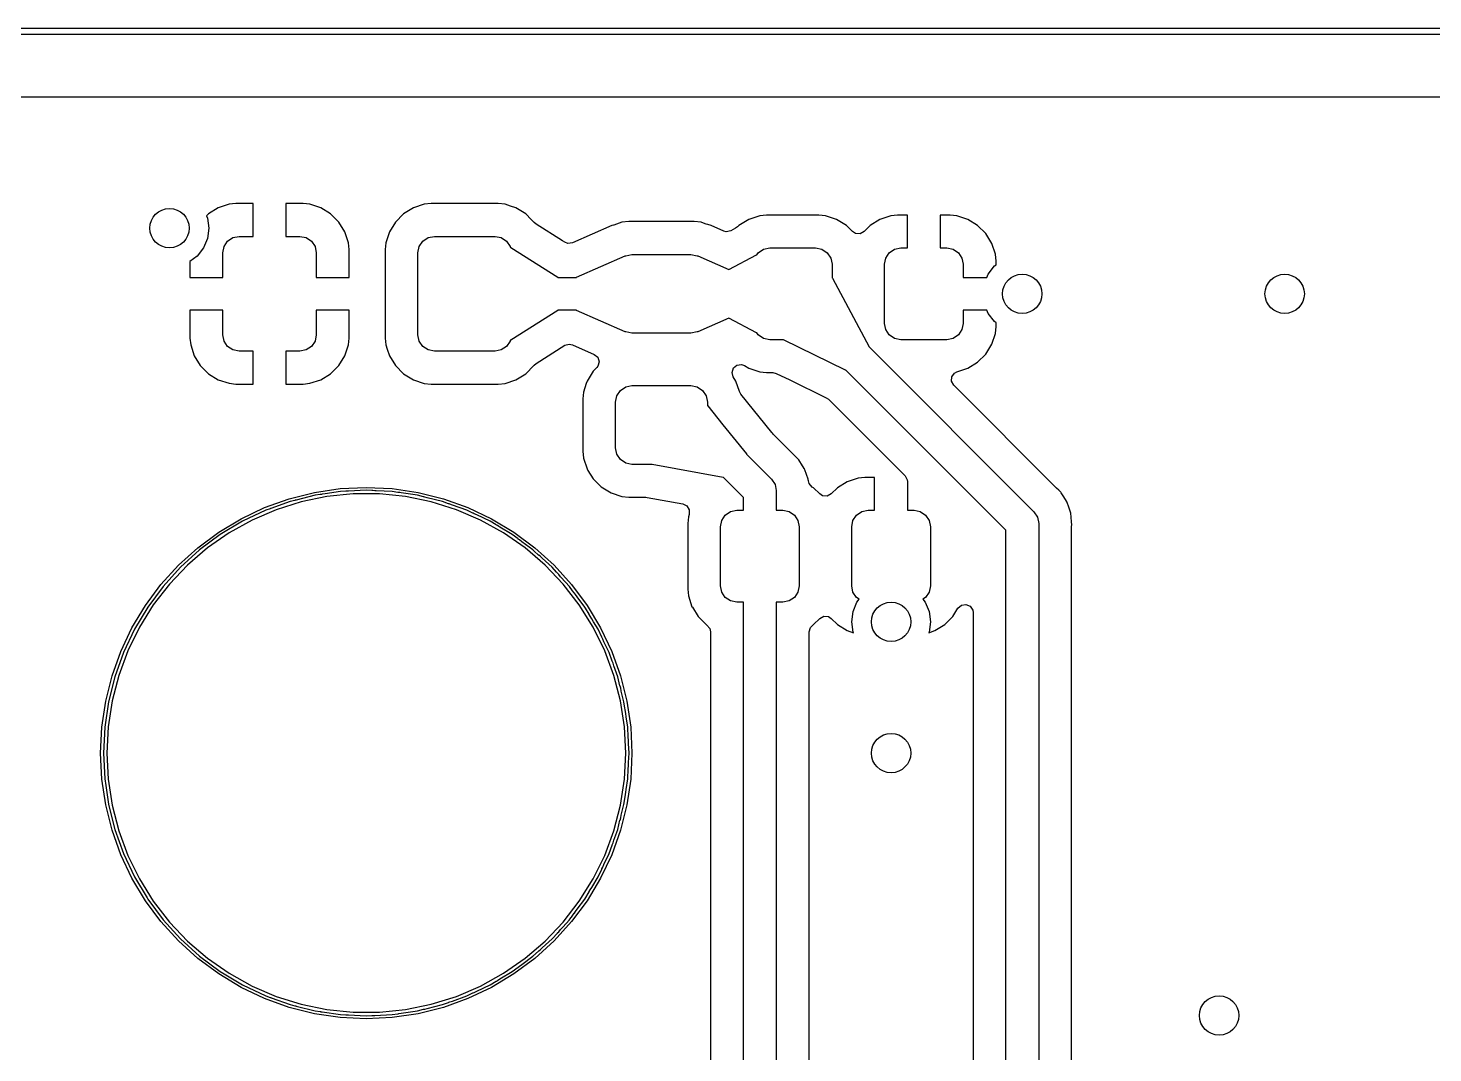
# Model space of a CAD drawing. Extents: x 1.18 to 9.06, y -3.74 to -1.97.
# Drawn here: x 3.143 to 3.987, y -2.581 to -1.967 of the extents above; entities that cross this region are included whole.
import ezdxf

# ---------------------------------------------------------------- set-up
doc = ezdxf.new("R2010")
doc.units = 0
doc.header["$MEASUREMENT"] = 0
doc.layers.add('BLACK', color=7, linetype='CONTINUOUS')

msp = doc.modelspace()

# ---------------------------------------------------------------- linework, layer by layer
at = {"layer": 'BLACK', "linetype": 'CONTINUOUS'}
for p, q in [((1.1811, -1.96654), (9.05512, -1.96654)), ((9.05315, -1.97047), (1.18307, -1.97047)), ((1.22535, -2.00787), (9.01087, -2.00787)), ((3.26417, -2.07226), (3.25761, -2.07443)), ((3.26821, -2.07185), (3.26417, -2.07226)), ((3.26417, -2.07226), (3.26417, -2.07226)), ((3.27854, -2.07185), (3.26821, -2.07185)), ((3.27854, -2.09154), (3.27854, -2.07185)), ((3.30856, -2.07185), (3.29823, -2.07185)), ((3.29823, -2.07185), (3.29823, -2.09154)), ((3.31261, -2.07226), (3.30856, -2.07185)), ((3.31916, -2.07443), (3.31261, -2.07226)), ((3.31261, -2.07226), (3.31261, -2.07226)), ((3.38129, -2.07224), (3.37473, -2.07442)), ((3.38533, -2.07183), (3.38129, -2.07224)), ((3.38129, -2.07224), (3.38129, -2.07224)), ((3.42569, -2.07183), (3.38533, -2.07183)), ((3.38533, -2.07183), (3.38533, -2.07183)), ((3.42974, -2.07224), (3.42569, -2.07183)), ((3.42569, -2.07183), (3.42569, -2.07183)), ((3.43301, -2.07333), (3.42974, -2.07224)), ((3.42974, -2.07224), (3.42974, -2.07224)), ((3.43629, -2.07442), (3.43301, -2.07333)), ((3.25174, -2.07806), (3.25062, -2.07918)), ((3.25062, -2.07918), (3.25116, -2.0805)), ((3.25116, -2.0805), (3.25197, -2.08661)), ((3.25761, -2.07443), (3.25174, -2.07806)), ((3.25761, -2.07443), (3.25761, -2.07443)), ((3.32503, -2.07806), (3.31916, -2.07443)), ((3.31916, -2.07443), (3.31916, -2.07443)), ((3.32991, -2.08294), (3.32503, -2.07806)), ((3.36885, -2.07804), (3.36397, -2.08293)), ((3.37473, -2.07442), (3.36885, -2.07804)), ((3.36885, -2.07804), (3.36885, -2.07804)), ((3.37473, -2.07442), (3.37473, -2.07442)), ((3.44217, -2.07804), (3.43629, -2.07442)), ((3.43629, -2.07442), (3.43629, -2.07442)), ((3.44544, -2.08131), (3.44217, -2.07804)), ((3.44217, -2.07804), (3.44217, -2.07804)), ((3.44217, -2.07804), (3.44217, -2.07804)), ((3.44706, -2.08293), (3.44544, -2.08131)), ((3.57601, -2.08131), (3.57013, -2.08493)), ((3.58257, -2.07913), (3.57601, -2.08131)), ((3.57601, -2.08131), (3.57601, -2.08131)), ((3.58661, -2.07872), (3.58257, -2.07913)), ((3.58257, -2.07913), (3.58257, -2.07913)), ((3.61811, -2.07872), (3.58661, -2.07872)), ((3.58661, -2.07872), (3.58661, -2.07872)), ((3.62216, -2.07913), (3.61811, -2.07872)), ((3.62871, -2.08131), (3.62216, -2.07913)), ((3.62216, -2.07913), (3.62216, -2.07913)), ((3.63459, -2.08493), (3.62871, -2.08131)), ((3.65476, -2.08132), (3.64888, -2.08495)), ((3.66131, -2.07915), (3.65476, -2.08132)), ((3.65476, -2.08132), (3.65476, -2.08132)), ((3.66535, -2.07874), (3.66131, -2.07915)), ((3.66536, -2.07874), (3.66535, -2.07874)), ((3.67126, -2.07874), (3.66536, -2.07874)), ((3.67126, -2.09843), (3.67126, -2.07874)), ((3.69685, -2.07874), (3.69094, -2.07874)), ((3.69094, -2.07874), (3.69094, -2.09843)), ((3.70089, -2.07915), (3.69685, -2.07874)), ((3.70745, -2.08132), (3.70089, -2.07915)), ((3.70089, -2.07915), (3.70089, -2.07915)), ((3.71332, -2.08495), (3.70745, -2.08132)), ((3.70745, -2.08132), (3.70745, -2.08132)), ((3.25197, -2.08661), (3.25116, -2.09273)), ((3.33354, -2.08881), (3.32991, -2.08294)), ((3.33571, -2.09537), (3.33354, -2.08881)), ((3.33354, -2.08881), (3.33354, -2.08881)), ((3.36034, -2.08881), (3.35817, -2.09536)), ((3.36397, -2.08293), (3.36034, -2.08881)), ((3.36034, -2.08881), (3.36034, -2.08881)), ((3.36397, -2.08293), (3.36397, -2.08293)), ((3.44722, -2.08314), (3.44706, -2.08293)), ((3.44844, -2.08423), (3.44722, -2.08314)), ((3.46419, -2.09422), (3.44844, -2.08423)), ((3.49385, -2.08502), (3.47013, -2.09542)), ((3.49484, -2.08474), (3.49385, -2.08502)), ((3.49495, -2.08471), (3.49484, -2.08474)), ((3.49989, -2.08307), (3.49495, -2.08471)), ((3.50394, -2.08266), (3.49989, -2.08307)), ((3.49989, -2.08307), (3.49989, -2.08307)), ((3.54331, -2.08266), (3.50394, -2.08266)), ((3.50394, -2.08266), (3.50394, -2.08266)), ((3.54735, -2.08307), (3.54331, -2.08266)), ((3.54891, -2.08359), (3.54735, -2.08307)), ((3.55047, -2.0841), (3.54891, -2.08359)), ((3.55151, -2.08443), (3.55047, -2.0841)), ((3.5534, -2.08502), (3.55151, -2.08443)), ((3.56097, -2.08834), (3.5534, -2.08502)), ((3.56254, -2.08874), (3.56097, -2.08834)), ((3.56523, -2.08818), (3.56254, -2.08874)), ((3.56814, -2.08662), (3.56523, -2.08818)), ((3.5693, -2.08577), (3.56814, -2.08662)), ((3.57013, -2.08493), (3.5693, -2.08577)), ((3.63829, -2.08863), (3.63459, -2.08493)), ((3.63459, -2.08493), (3.63459, -2.08493)), ((3.64004, -2.08976), (3.63829, -2.08863)), ((3.64278, -2.08995), (3.64004, -2.08976)), ((3.6452, -2.08863), (3.64278, -2.08995)), ((3.64888, -2.08495), (3.6452, -2.08863)), ((3.7182, -2.08983), (3.71332, -2.08495)), ((3.72183, -2.0957), (3.7182, -2.08983)), ((3.2488, -2.09843), (3.24505, -2.10332)), ((3.25116, -2.09273), (3.2488, -2.09843)), ((3.26033, -2.10138), (3.26108, -2.09761)), ((3.26108, -2.09761), (3.26322, -2.09442)), ((3.26322, -2.09442), (3.26641, -2.09228)), ((3.26641, -2.09228), (3.27018, -2.09154)), ((3.27018, -2.09154), (3.27854, -2.09154)), ((3.29823, -2.09154), (3.30659, -2.09154)), ((3.30659, -2.09154), (3.31036, -2.09228)), ((3.31036, -2.09228), (3.31355, -2.09442)), ((3.31355, -2.09442), (3.31569, -2.09761)), ((3.31569, -2.09761), (3.31644, -2.10138)), ((3.33612, -2.09941), (3.33571, -2.09537)), ((3.33571, -2.09537), (3.33571, -2.09537)), ((3.35817, -2.09536), (3.35776, -2.09941)), ((3.35817, -2.09536), (3.35817, -2.09536)), ((3.37746, -2.10138), (3.37821, -2.09761)), ((3.37821, -2.09761), (3.38034, -2.09442)), ((3.38034, -2.09442), (3.38354, -2.09228)), ((3.38354, -2.09228), (3.3873, -2.09154)), ((3.3873, -2.09154), (3.42372, -2.09154)), ((3.42372, -2.09154), (3.42749, -2.09228)), ((3.42749, -2.09228), (3.43068, -2.09442)), ((3.43068, -2.09442), (3.43281, -2.09761)), ((3.43281, -2.09761), (3.43291, -2.09808)), ((3.43291, -2.09808), (3.43294, -2.09806)), ((3.43294, -2.09806), (3.43319, -2.09813)), ((3.43319, -2.09813), (3.4614, -2.11601)), ((3.46555, -2.09508), (3.46419, -2.09422)), ((3.4674, -2.09577), (3.46555, -2.09508)), ((3.47013, -2.09542), (3.4674, -2.09577)), ((3.58162, -2.10131), (3.58482, -2.09917)), ((3.58482, -2.09917), (3.58858, -2.09843)), ((3.58858, -2.09843), (3.61614, -2.09843)), ((3.61614, -2.09843), (3.61991, -2.09917)), ((3.61991, -2.09917), (3.6231, -2.10131)), ((3.66036, -2.10131), (3.66356, -2.09917)), ((3.66356, -2.09917), (3.66732, -2.09843)), ((3.66732, -2.09843), (3.67126, -2.09843)), ((3.69094, -2.09843), (3.69488, -2.09843)), ((3.69488, -2.09843), (3.69865, -2.09917)), ((3.69865, -2.09917), (3.70184, -2.10131)), ((3.724, -2.10226), (3.72183, -2.0957)), ((3.72183, -2.0957), (3.72183, -2.0957)), ((3.24505, -2.10332), (3.24065, -2.10669)), ((3.24065, -2.10669), (3.24065, -2.11614)), ((3.26033, -2.11614), (3.26033, -2.10138)), ((3.31644, -2.10138), (3.31644, -2.11614)), ((3.33612, -2.11614), (3.33612, -2.09941)), ((3.33612, -2.09941), (3.33612, -2.09941)), ((3.35776, -2.09941), (3.35776, -2.15256)), ((3.37746, -2.15059), (3.37746, -2.10138)), ((3.47272, -2.11602), (3.50184, -2.10324)), ((3.50184, -2.10324), (3.50195, -2.10324)), ((3.50195, -2.10324), (3.50214, -2.10311)), ((3.50214, -2.10311), (3.50591, -2.10236)), ((3.50591, -2.10236), (3.54134, -2.10236)), ((3.54134, -2.10236), (3.54511, -2.10311)), ((3.54511, -2.10311), (3.54526, -2.10321)), ((3.54526, -2.10321), (3.5454, -2.10324)), ((3.5454, -2.10324), (3.564, -2.1114)), ((3.564, -2.1114), (3.5806, -2.10253)), ((3.5806, -2.10253), (3.58082, -2.10251)), ((3.58082, -2.10251), (3.58162, -2.10131)), ((3.6231, -2.10131), (3.62524, -2.1045)), ((3.62524, -2.1045), (3.62598, -2.10827)), ((3.65748, -2.10827), (3.65823, -2.1045)), ((3.65823, -2.1045), (3.66036, -2.10131)), ((3.70184, -2.10131), (3.70398, -2.1045)), ((3.70398, -2.1045), (3.70472, -2.10827)), ((3.72441, -2.1063), (3.724, -2.10226)), ((3.72441, -2.10855), (3.72441, -2.1063)), ((3.72441, -2.1063), (3.72441, -2.1063)), ((3.24065, -2.11614), (3.26033, -2.11614)), ((3.31644, -2.11614), (3.33612, -2.11614)), ((3.4614, -2.11601), (3.4615, -2.11614)), ((3.4615, -2.11614), (3.47257, -2.11614)), ((3.47257, -2.11614), (3.47258, -2.11612)), ((3.47258, -2.11612), (3.47272, -2.11602)), ((3.62598, -2.10827), (3.62598, -2.11639)), ((3.65748, -2.1437), (3.65748, -2.10827)), ((3.70472, -2.10827), (3.70472, -2.11614)), ((3.70472, -2.11614), (3.71888, -2.11614)), ((3.71888, -2.11614), (3.7197, -2.11417)), ((3.7197, -2.11417), (3.72345, -2.10928)), ((3.72345, -2.10928), (3.72441, -2.10855)), ((3.62598, -2.11639), (3.62618, -2.11657)), ((3.62618, -2.11657), (3.64818, -2.15774)), ((3.26033, -2.13583), (3.24065, -2.13583)), ((3.24065, -2.13583), (3.24065, -2.15256)), ((3.26033, -2.15059), (3.26033, -2.13583)), ((3.33612, -2.13583), (3.31644, -2.13583)), ((3.31644, -2.13583), (3.31644, -2.15059)), ((3.33612, -2.15256), (3.33612, -2.13583)), ((3.4614, -2.13596), (3.43319, -2.15384)), ((3.46148, -2.1359), (3.4614, -2.13596)), ((3.46151, -2.13583), (3.46148, -2.1359)), ((3.4726, -2.13583), (3.46151, -2.13583)), ((3.47272, -2.13595), (3.4726, -2.13583)), ((3.50184, -2.14873), (3.47272, -2.13595)), ((3.564, -2.14057), (3.5454, -2.14873)), ((3.5806, -2.14944), (3.564, -2.14057)), ((3.71888, -2.13583), (3.70472, -2.13583)), ((3.70472, -2.13583), (3.70472, -2.1437)), ((3.7197, -2.1378), (3.71888, -2.13583)), ((3.72345, -2.14269), (3.7197, -2.1378)), ((3.50199, -2.14875), (3.50184, -2.14873)), ((3.50214, -2.14886), (3.50199, -2.14875)), ((3.50591, -2.14961), (3.50214, -2.14886)), ((3.54134, -2.14961), (3.50591, -2.14961)), ((3.54511, -2.14886), (3.54134, -2.14961)), ((3.5453, -2.14873), (3.54511, -2.14886)), ((3.5454, -2.14873), (3.5453, -2.14873)), ((3.58084, -2.14949), (3.5806, -2.14944)), ((3.58162, -2.15066), (3.58084, -2.14949)), ((3.58084, -2.14949), (3.58084, -2.14949)), ((3.65823, -2.14747), (3.65748, -2.1437)), ((3.66036, -2.15066), (3.65823, -2.14747)), ((3.70398, -2.14747), (3.70184, -2.15066)), ((3.70472, -2.1437), (3.70398, -2.14747)), ((3.72183, -2.15626), (3.724, -2.14971)), ((3.72441, -2.14342), (3.72345, -2.14269)), ((3.724, -2.14971), (3.72441, -2.14567)), ((3.724, -2.14971), (3.724, -2.14971)), ((3.72441, -2.14567), (3.72441, -2.14342)), ((3.72441, -2.14567), (3.72441, -2.14567)), ((3.24065, -2.15256), (3.24106, -2.1566)), ((3.24106, -2.1566), (3.24106, -2.1566)), ((3.24106, -2.1566), (3.24323, -2.16315)), ((3.26108, -2.15436), (3.26033, -2.15059)), ((3.26322, -2.15755), (3.26108, -2.15436)), ((3.26641, -2.15968), (3.26322, -2.15755)), ((3.31355, -2.15755), (3.31036, -2.15968)), ((3.31569, -2.15436), (3.31355, -2.15755)), ((3.31644, -2.15059), (3.31569, -2.15436)), ((3.33354, -2.16315), (3.33571, -2.1566)), ((3.33571, -2.1566), (3.33612, -2.15256)), ((3.33571, -2.1566), (3.33571, -2.1566)), ((3.33612, -2.15256), (3.33612, -2.15256)), ((3.35776, -2.15256), (3.35817, -2.15661)), ((3.35817, -2.15661), (3.35817, -2.15661)), ((3.35817, -2.15661), (3.35905, -2.15927)), ((3.37821, -2.15436), (3.37746, -2.15059)), ((3.38034, -2.15755), (3.37821, -2.15436)), ((3.38354, -2.15968), (3.38034, -2.15755)), ((3.43068, -2.15755), (3.42749, -2.15968)), ((3.43281, -2.15436), (3.43068, -2.15755)), ((3.43291, -2.15389), (3.43281, -2.15436)), ((3.43319, -2.15384), (3.43291, -2.15389)), ((3.44844, -2.16774), (3.46555, -2.15689)), ((3.46555, -2.15689), (3.4682, -2.15613)), ((3.4682, -2.15613), (3.47013, -2.15654)), ((3.47013, -2.15654), (3.48332, -2.16233)), ((3.58482, -2.15279), (3.58162, -2.15066)), ((3.58858, -2.15354), (3.58482, -2.15279)), ((3.5967, -2.15354), (3.58858, -2.15354)), ((3.59684, -2.1537), (3.5967, -2.15354)), ((3.63413, -2.17182), (3.59684, -2.1537)), ((3.64818, -2.15774), (3.6482, -2.1579)), ((3.6482, -2.1579), (3.74712, -2.25682)), ((3.66356, -2.15279), (3.66036, -2.15066)), ((3.66732, -2.15354), (3.66356, -2.15279)), ((3.69488, -2.15354), (3.66732, -2.15354)), ((3.69865, -2.15279), (3.69488, -2.15354)), ((3.70184, -2.15066), (3.69865, -2.15279)), ((3.7182, -2.16214), (3.72183, -2.15626)), ((3.72183, -2.15626), (3.72183, -2.15626)), ((3.24323, -2.16315), (3.24323, -2.16315)), ((3.24323, -2.16315), (3.24686, -2.16903)), ((3.27018, -2.16043), (3.26641, -2.15968)), ((3.27854, -2.16043), (3.27018, -2.16043)), ((3.27854, -2.18012), (3.27854, -2.16043)), ((3.30659, -2.16043), (3.29823, -2.16043)), ((3.29823, -2.16043), (3.29823, -2.18012)), ((3.31036, -2.15968), (3.30659, -2.16043)), ((3.32991, -2.16903), (3.33354, -2.16315)), ((3.33354, -2.16315), (3.33354, -2.16315)), ((3.35905, -2.15927), (3.36034, -2.16316)), ((3.36034, -2.16316), (3.36034, -2.16316)), ((3.36034, -2.16316), (3.36397, -2.16904)), ((3.3873, -2.16043), (3.38354, -2.15968)), ((3.42372, -2.16043), (3.3873, -2.16043)), ((3.42749, -2.15968), (3.42372, -2.16043)), ((3.48332, -2.16233), (3.48542, -2.1641)), ((3.48542, -2.1641), (3.48624, -2.16673)), ((3.48624, -2.16673), (3.4855, -2.16938)), ((3.71332, -2.16702), (3.7182, -2.16214)), ((3.24686, -2.16903), (3.25174, -2.17391)), ((3.25174, -2.17391), (3.25761, -2.17753)), ((3.31916, -2.17753), (3.32503, -2.17391)), ((3.32503, -2.17391), (3.32991, -2.16903)), ((3.36397, -2.16904), (3.36397, -2.16904)), ((3.36397, -2.16904), (3.36885, -2.17393)), ((3.36885, -2.17393), (3.36885, -2.17393)), ((3.36885, -2.17393), (3.37473, -2.17755)), ((3.43629, -2.17755), (3.44217, -2.17393)), ((3.44217, -2.17393), (3.44706, -2.16904)), ((3.44706, -2.16904), (3.44722, -2.16883)), ((3.44706, -2.16904), (3.44706, -2.16904)), ((3.44722, -2.16883), (3.44844, -2.16774)), ((3.48257, -2.17249), (3.47894, -2.17837)), ((3.48481, -2.17025), (3.48257, -2.17249)), ((3.4855, -2.16938), (3.48481, -2.17025)), ((3.56598, -2.17313), (3.5668, -2.1705)), ((3.5667, -2.17578), (3.56598, -2.17313)), ((3.5668, -2.1705), (3.56891, -2.16874)), ((3.56891, -2.16874), (3.57164, -2.1684)), ((3.57164, -2.1684), (3.57342, -2.16906)), ((3.57342, -2.16906), (3.57601, -2.17066)), ((3.57601, -2.17066), (3.58257, -2.17283)), ((3.58257, -2.17283), (3.58661, -2.17325)), ((3.58661, -2.17325), (3.59041, -2.17325)), ((3.59041, -2.17325), (3.59254, -2.17374)), ((3.59254, -2.17374), (3.60067, -2.17769)), ((3.63432, -2.17187), (3.63413, -2.17182)), ((3.73031, -2.26786), (3.63432, -2.17187)), ((3.69792, -2.17572), (3.69957, -2.17352)), ((3.69957, -2.17352), (3.70096, -2.17279)), ((3.70096, -2.17279), (3.70745, -2.17064)), ((3.70745, -2.17064), (3.71332, -2.16702)), ((3.70745, -2.17064), (3.70745, -2.17064)), ((3.25761, -2.17753), (3.25761, -2.17753)), ((3.25761, -2.17753), (3.26417, -2.1797)), ((3.26417, -2.1797), (3.26417, -2.1797)), ((3.26417, -2.1797), (3.26821, -2.18012)), ((3.26821, -2.18012), (3.26821, -2.18012)), ((3.26821, -2.18012), (3.27854, -2.18012)), ((3.29823, -2.18012), (3.30856, -2.18012)), ((3.30856, -2.18012), (3.31261, -2.1797)), ((3.30856, -2.18012), (3.30856, -2.18012)), ((3.31261, -2.1797), (3.31916, -2.17753)), ((3.31261, -2.1797), (3.31261, -2.1797)), ((3.31916, -2.17753), (3.31916, -2.17753)), ((3.37473, -2.17755), (3.37473, -2.17755)), ((3.37473, -2.17755), (3.37473, -2.17755)), ((3.37473, -2.17755), (3.38129, -2.17972)), ((3.38129, -2.17972), (3.38533, -2.18014)), ((3.38533, -2.18014), (3.38533, -2.18014)), ((3.38533, -2.18014), (3.42569, -2.18014)), ((3.42569, -2.18014), (3.42974, -2.17972)), ((3.42569, -2.18014), (3.42569, -2.18014)), ((3.42974, -2.17972), (3.43629, -2.17755)), ((3.47849, -2.17973), (3.47677, -2.18493)), ((3.47894, -2.17837), (3.47849, -2.17973)), ((3.47894, -2.17837), (3.47894, -2.17837)), ((3.49895, -2.18399), (3.50214, -2.18185)), ((3.50214, -2.18185), (3.50591, -2.1811)), ((3.50591, -2.1811), (3.54134, -2.1811)), ((3.54134, -2.1811), (3.54511, -2.18185)), ((3.54511, -2.18185), (3.5483, -2.18399)), ((3.5683, -2.17837), (3.5667, -2.17578)), ((3.57036, -2.18458), (3.5683, -2.17837)), ((3.60067, -2.17769), (3.62252, -2.18831)), ((3.69773, -2.17847), (3.69792, -2.17572)), ((3.69904, -2.18088), (3.69773, -2.17847)), ((3.76075, -2.24258), (3.69904, -2.18088)), ((3.47677, -2.18493), (3.47636, -2.18898)), ((3.47636, -2.18898), (3.47636, -2.22047)), ((3.47677, -2.18493), (3.47677, -2.18493)), ((3.47677, -2.18493), (3.47677, -2.18493)), ((3.49606, -2.19094), (3.49681, -2.18718)), ((3.49606, -2.2185), (3.49606, -2.19094)), ((3.49681, -2.18718), (3.49895, -2.18399)), ((3.5483, -2.18399), (3.55043, -2.18718)), ((3.55043, -2.18718), (3.55118, -2.19094)), ((3.55118, -2.19094), (3.55118, -2.19313)), ((3.57119, -2.18611), (3.57036, -2.18458)), ((3.58987, -2.20927), (3.57119, -2.18611)), ((3.62252, -2.18831), (3.62384, -2.18924)), ((3.62384, -2.18924), (3.66983, -2.23524)), ((3.55118, -2.19313), (3.55121, -2.19313)), ((3.55121, -2.19313), (3.5514, -2.19327)), ((3.5514, -2.19327), (3.56054, -2.20461)), ((3.56054, -2.20461), (3.57458, -2.22202)), ((3.59008, -2.20953), (3.58987, -2.20927)), ((3.59018, -2.20967), (3.59008, -2.20953)), ((3.59019, -2.20966), (3.59018, -2.20967)), ((3.59077, -2.2104), (3.59019, -2.20966)), ((3.60327, -2.2229), (3.59077, -2.2104)), ((3.47636, -2.22047), (3.47636, -2.22047)), ((3.47636, -2.22047), (3.47677, -2.22452)), ((3.47677, -2.22452), (3.47677, -2.22452)), ((3.47677, -2.22452), (3.47894, -2.23108)), ((3.49681, -2.22227), (3.49606, -2.2185)), ((3.49895, -2.22546), (3.49681, -2.22227)), ((3.50214, -2.2276), (3.49895, -2.22546)), ((3.57458, -2.22202), (3.57461, -2.22211)), ((3.57461, -2.22211), (3.58964, -2.23713)), ((3.60423, -2.22381), (3.60327, -2.2229)), ((3.60547, -2.22497), (3.60423, -2.22381)), ((3.60565, -2.22519), (3.60547, -2.22497)), ((3.60547, -2.22497), (3.60547, -2.22497)), ((3.60547, -2.22497), (3.60547, -2.22497)), ((3.60584, -2.22542), (3.60565, -2.22519)), ((3.60565, -2.22519), (3.60565, -2.22519)), ((3.60601, -2.22564), (3.60584, -2.22542)), ((3.60584, -2.22542), (3.60584, -2.22542)), ((3.60664, -2.22667), (3.60601, -2.22564)), ((3.60601, -2.22564), (3.60601, -2.22564)), ((3.60601, -2.22564), (3.60601, -2.22564)), ((3.47894, -2.23108), (3.47894, -2.23108)), ((3.47894, -2.23108), (3.47949, -2.23196)), ((3.47949, -2.23196), (3.48257, -2.23695)), ((3.50591, -2.22835), (3.50214, -2.2276)), ((3.51787, -2.22835), (3.50591, -2.22835)), ((3.51801, -2.22844), (3.51787, -2.22835)), ((3.56069, -2.23622), (3.51801, -2.22844)), ((3.6076, -2.22822), (3.60664, -2.22667)), ((3.60926, -2.23074), (3.6076, -2.22822)), ((3.60939, -2.231), (3.60926, -2.23074)), ((3.60952, -2.23126), (3.60939, -2.231)), ((3.60939, -2.231), (3.60939, -2.231)), ((3.60964, -2.23152), (3.60952, -2.23126)), ((3.60952, -2.23126), (3.60952, -2.23126)), ((3.61059, -2.23439), (3.60964, -2.23152)), ((3.60964, -2.23152), (3.60964, -2.23152)), ((3.33083, -2.24289), (3.34646, -2.24213)), ((3.34646, -2.24213), (3.36209, -2.24289)), ((3.48257, -2.23695), (3.48745, -2.24184)), ((3.48745, -2.24184), (3.49333, -2.24547)), ((3.56077, -2.23623), (3.56069, -2.23622)), ((3.56085, -2.23619), (3.56077, -2.23623)), ((3.57283, -2.24817), (3.56085, -2.23619)), ((3.58964, -2.23713), (3.58964, -2.23713)), ((3.58964, -2.23713), (3.59177, -2.24033)), ((3.59177, -2.24033), (3.59252, -2.24409)), ((3.61162, -2.23723), (3.61059, -2.23439)), ((3.61169, -2.23751), (3.61162, -2.23723)), ((3.61162, -2.23723), (3.61162, -2.23723)), ((3.61176, -2.2378), (3.61169, -2.23751)), ((3.61169, -2.23751), (3.61169, -2.23751)), ((3.61181, -2.23808), (3.61175, -2.2378)), ((3.61175, -2.2378), (3.61176, -2.2378)), ((3.61182, -2.2382), (3.61181, -2.23808)), ((3.61181, -2.23808), (3.61181, -2.23808)), ((3.61181, -2.23808), (3.61181, -2.23808)), ((3.61228, -2.23988), (3.61182, -2.2382)), ((3.61412, -2.24193), (3.61228, -2.23988)), ((3.61491, -2.24241), (3.61412, -2.24193)), ((3.61861, -2.24611), (3.61491, -2.24241)), ((3.6292, -2.24243), (3.62551, -2.24611)), ((3.63507, -2.2388), (3.6292, -2.24243)), ((3.64163, -2.23663), (3.63507, -2.2388)), ((3.63507, -2.2388), (3.63507, -2.2388)), ((3.64567, -2.23622), (3.64163, -2.23663)), ((3.65157, -2.23622), (3.64567, -2.23622)), ((3.64567, -2.23622), (3.64567, -2.23622)), ((3.65157, -2.25591), (3.65157, -2.23622)), ((3.66983, -2.23524), (3.67115, -2.23765)), ((3.67115, -2.23765), (3.67126, -2.23869)), ((3.67126, -2.23869), (3.67126, -2.25591)), ((3.76213, -2.24388), (3.76075, -2.24258)), ((3.28544, -2.25426), (3.30017, -2.24899)), ((3.30068, -2.25067), (3.28916, -2.2548)), ((3.30743, -2.25083), (3.29238, -2.25556)), ((3.30017, -2.24899), (3.31535, -2.24519)), ((3.30353, -2.24996), (3.30068, -2.25067)), ((3.30371, -2.24991), (3.30353, -2.24996)), ((3.30378, -2.24989), (3.30371, -2.24991)), ((3.30437, -2.24975), (3.30378, -2.24989)), ((3.30378, -2.24989), (3.30378, -2.24989)), ((3.31569, -2.24691), (3.30437, -2.24975)), ((3.32288, -2.24766), (3.30743, -2.25083)), ((3.31535, -2.24519), (3.33083, -2.24289)), ((3.31875, -2.24646), (3.31569, -2.24691)), ((3.31894, -2.24643), (3.31875, -2.24646)), ((3.31909, -2.24639), (3.31894, -2.24643)), ((3.31964, -2.24632), (3.31909, -2.24639)), ((3.31909, -2.24639), (3.31909, -2.24639)), ((3.31996, -2.24628), (3.31964, -2.24632)), ((3.32181, -2.24601), (3.31996, -2.24628)), ((3.331, -2.24464), (3.32181, -2.24601)), ((3.33857, -2.24606), (3.32288, -2.24766)), ((3.33424, -2.24448), (3.331, -2.24464)), ((3.33443, -2.24447), (3.33424, -2.24448)), ((3.33468, -2.24444), (3.33443, -2.24447)), ((3.33577, -2.24441), (3.33468, -2.24444)), ((3.33468, -2.24444), (3.33468, -2.24444)), ((3.34646, -2.24388), (3.33577, -2.24441)), ((3.35434, -2.24606), (3.33857, -2.24606)), ((3.34986, -2.24405), (3.34646, -2.24388)), ((3.35004, -2.24405), (3.34986, -2.24405)), ((3.35035, -2.24405), (3.35004, -2.24405)), ((3.35039, -2.24405), (3.35035, -2.24405)), ((3.35164, -2.24414), (3.35039, -2.24405)), ((3.35039, -2.24405), (3.35039, -2.24405)), ((3.35248, -2.24418), (3.35164, -2.24414)), ((3.36191, -2.24464), (3.35248, -2.24418)), ((3.37004, -2.24766), (3.35434, -2.24606)), ((3.36544, -2.24517), (3.36191, -2.24464)), ((3.36191, -2.24464), (3.36191, -2.24464)), ((3.36191, -2.24464), (3.36191, -2.24464)), ((3.36209, -2.24289), (3.37756, -2.24519)), ((3.36561, -2.24519), (3.36544, -2.24517)), ((3.36605, -2.24522), (3.36561, -2.24519)), ((3.3665, -2.2453), (3.36605, -2.24522)), ((3.36605, -2.24522), (3.36605, -2.24522)), ((3.36605, -2.24522), (3.36605, -2.24522)), ((3.36605, -2.24522), (3.36605, -2.24522)), ((3.36743, -2.24546), (3.3665, -2.2453)), ((3.37722, -2.24691), (3.36743, -2.24546)), ((3.38549, -2.25083), (3.37004, -2.24766)), ((3.38083, -2.24782), (3.37722, -2.24691)), ((3.37756, -2.24519), (3.39274, -2.24899)), ((3.381, -2.24786), (3.38083, -2.24782)), ((3.38152, -2.24795), (3.381, -2.24786)), ((3.38297, -2.24836), (3.38152, -2.24795)), ((3.38152, -2.24795), (3.38152, -2.24795)), ((3.39223, -2.25067), (3.38297, -2.24836)), ((3.40054, -2.25556), (3.38549, -2.25083)), ((3.39589, -2.25198), (3.39223, -2.25067)), ((3.39274, -2.24899), (3.40748, -2.25426)), ((3.49333, -2.24547), (3.49989, -2.24764)), ((3.49989, -2.24764), (3.50394, -2.24805)), ((3.50394, -2.24805), (3.5142, -2.24805)), ((3.5142, -2.24805), (3.51508, -2.24813)), ((3.51508, -2.24813), (3.53646, -2.25203)), ((3.57283, -2.25591), (3.57283, -2.24817)), ((3.59252, -2.24409), (3.59252, -2.24409)), ((3.59252, -2.24409), (3.59252, -2.25591)), ((3.62036, -2.24724), (3.61861, -2.24611)), ((3.6231, -2.24743), (3.62036, -2.24724)), ((3.62551, -2.24611), (3.6231, -2.24743)), ((3.76293, -2.24464), (3.76213, -2.24388)), ((3.76295, -2.24466), (3.76293, -2.24464)), ((3.76313, -2.24488), (3.76295, -2.24466)), ((3.76332, -2.2451), (3.76313, -2.24487)), ((3.76313, -2.24487), (3.76313, -2.24488)), ((3.76332, -2.24511), (3.76332, -2.2451)), ((3.76349, -2.24533), (3.76332, -2.24511)), ((3.76508, -2.2479), (3.76349, -2.24533)), ((3.76674, -2.25043), (3.76508, -2.2479)), ((3.76687, -2.25068), (3.76674, -2.25043)), ((3.767, -2.25095), (3.76687, -2.25068)), ((3.76687, -2.25068), (3.76687, -2.25068)), ((3.76712, -2.25121), (3.767, -2.25095)), ((3.767, -2.25095), (3.767, -2.25095)), ((3.27129, -2.26095), (3.28544, -2.25426)), ((3.28611, -2.25589), (3.27212, -2.2625)), ((3.29238, -2.25556), (3.27788, -2.26178)), ((3.28872, -2.25496), (3.28611, -2.25589)), ((3.28611, -2.25589), (3.28611, -2.25589)), ((3.28889, -2.25489), (3.28872, -2.25496)), ((3.28916, -2.2548), (3.28889, -2.25489)), ((3.39605, -2.25204), (3.39589, -2.25198)), ((3.39625, -2.25209), (3.39605, -2.25204)), ((3.39664, -2.2522), (3.39625, -2.25209)), ((3.39813, -2.25278), (3.39664, -2.2522)), ((3.4068, -2.25589), (3.39813, -2.25278)), ((3.41503, -2.26178), (3.40054, -2.25556)), ((3.4081, -2.2565), (3.4068, -2.25589)), ((3.4068, -2.25589), (3.4068, -2.25589)), ((3.4068, -2.25589), (3.4068, -2.25589)), ((3.4068, -2.25589), (3.4068, -2.25589)), ((3.4068, -2.25589), (3.4068, -2.25589)), ((3.40748, -2.25426), (3.42162, -2.26095)), ((3.41046, -2.25762), (3.4081, -2.2565)), ((3.41061, -2.25769), (3.41046, -2.25762)), ((3.41127, -2.25794), (3.41061, -2.25769)), ((3.41274, -2.2587), (3.41127, -2.25794)), ((3.42079, -2.2625), (3.41274, -2.2587)), ((3.53646, -2.25203), (3.53892, -2.25327)), ((3.53892, -2.25327), (3.54031, -2.25563)), ((3.54022, -2.25837), (3.53976, -2.25973)), ((3.54031, -2.25563), (3.54022, -2.25837)), ((3.5598, -2.26198), (3.56194, -2.25879)), ((3.56194, -2.25879), (3.56513, -2.25665)), ((3.56513, -2.25665), (3.5689, -2.25591)), ((3.5689, -2.25591), (3.57283, -2.25591)), ((3.59252, -2.25591), (3.59646, -2.25591)), ((3.59646, -2.25591), (3.60022, -2.25665)), ((3.60022, -2.25665), (3.60342, -2.25879)), ((3.60342, -2.25879), (3.60555, -2.26198)), ((3.63854, -2.26198), (3.64068, -2.25879)), ((3.64068, -2.25879), (3.64387, -2.25665)), ((3.64387, -2.25665), (3.64764, -2.25591)), ((3.64764, -2.25591), (3.65157, -2.25591)), ((3.67126, -2.25591), (3.6752, -2.25591)), ((3.6752, -2.25591), (3.67896, -2.25665)), ((3.67896, -2.25665), (3.68216, -2.25879)), ((3.68216, -2.25879), (3.68429, -2.26198)), ((3.74712, -2.25682), (3.74712, -2.25682)), ((3.74712, -2.25682), (3.74925, -2.26001)), ((3.76807, -2.25408), (3.76712, -2.25121)), ((3.76712, -2.25121), (3.76712, -2.25121)), ((3.7691, -2.25692), (3.76807, -2.25408)), ((3.76917, -2.2572), (3.7691, -2.25692)), ((3.7691, -2.25692), (3.7691, -2.25692)), ((3.76924, -2.25749), (3.76917, -2.2572)), ((3.76917, -2.2572), (3.76917, -2.2572)), ((3.76929, -2.25776), (3.76923, -2.25749)), ((3.76923, -2.25749), (3.76924, -2.25749)), ((3.76947, -2.25984), (3.76929, -2.25776)), ((3.76929, -2.25776), (3.76929, -2.25776)), ((3.25787, -2.269), (3.27129, -2.26095)), ((3.27212, -2.2625), (3.25885, -2.27046)), ((3.27788, -2.26178), (3.26409, -2.26943)), ((3.42882, -2.26943), (3.41503, -2.26178)), ((3.42441, -2.26467), (3.42079, -2.2625)), ((3.42162, -2.26095), (3.43504, -2.269)), ((3.42455, -2.26475), (3.42441, -2.26467)), ((3.42525, -2.26511), (3.42455, -2.26475)), ((3.42598, -2.26558), (3.42525, -2.26511)), ((3.42525, -2.26511), (3.42525, -2.26511)), ((3.42668, -2.26604), (3.42598, -2.26558)), ((3.43406, -2.27046), (3.42668, -2.26604)), ((3.53976, -2.25973), (3.53935, -2.26378)), ((3.53935, -2.26378), (3.53935, -2.30315)), ((3.53976, -2.25973), (3.53976, -2.25973)), ((3.55906, -2.26575), (3.5598, -2.26198)), ((3.55906, -2.30118), (3.55906, -2.26575)), ((3.60555, -2.26198), (3.6063, -2.26575)), ((3.6063, -2.26575), (3.6063, -2.30118)), ((3.6378, -2.26575), (3.63854, -2.26198)), ((3.6378, -2.30118), (3.6378, -2.26575)), ((3.68429, -2.26198), (3.68504, -2.26575)), ((3.68504, -2.26575), (3.68504, -2.30118)), ((3.73031, -2.63012), (3.73031, -2.26786)), ((3.74925, -2.26001), (3.75, -2.26378)), ((3.75, -2.26378), (3.75, -2.63008)), ((3.76955, -2.26076), (3.76947, -2.25984)), ((3.76955, -2.26078), (3.76955, -2.26076)), ((3.7697, -2.26206), (3.76955, -2.26078)), ((3.7697, -2.26238), (3.7697, -2.26206)), ((3.7697, -2.26206), (3.7697, -2.26206)), ((3.76971, -2.2626), (3.7697, -2.26238)), ((3.7697, -2.26629), (3.76976, -2.26558)), ((3.7697, -2.29724), (3.7697, -2.26629)), ((3.76974, -2.26288), (3.76971, -2.2626)), ((3.76989, -2.26464), (3.76974, -2.26288)), ((3.76976, -2.26558), (3.76989, -2.26464)), ((3.2453, -2.27832), (3.25787, -2.269)), ((3.25885, -2.27046), (3.24642, -2.27968)), ((3.26409, -2.26943), (3.25114, -2.27844)), ((3.44177, -2.27844), (3.42882, -2.26943)), ((3.43758, -2.27307), (3.43406, -2.27046)), ((3.43504, -2.269), (3.44761, -2.27832)), ((3.43771, -2.27316), (3.43758, -2.27307)), ((3.43844, -2.27363), (3.43771, -2.27316)), ((3.4398, -2.27472), (3.43844, -2.27363)), ((3.43844, -2.27363), (3.43844, -2.27363)), ((3.44649, -2.27968), (3.4398, -2.27472)), ((3.23371, -2.28883), (3.2453, -2.27832)), ((3.24642, -2.27968), (3.23495, -2.29007)), ((3.25114, -2.27844), (3.23918, -2.28872)), ((3.45374, -2.28872), (3.44177, -2.27844)), ((3.44726, -2.28037), (3.44649, -2.27968)), ((3.44987, -2.28274), (3.44726, -2.28037)), ((3.44761, -2.27832), (3.4592, -2.28883)), ((3.44998, -2.28284), (3.44987, -2.28274)), ((3.45072, -2.28343), (3.44998, -2.28284)), ((3.45199, -2.28466), (3.45072, -2.28343)), ((3.45072, -2.28343), (3.45072, -2.28343)), ((3.45796, -2.29007), (3.45199, -2.28466)), ((3.2232, -2.30042), (3.23371, -2.28883)), ((3.23495, -2.29007), (3.22456, -2.30154)), ((3.23918, -2.28872), (3.22831, -2.30015)), ((3.4646, -2.30015), (3.45374, -2.28872)), ((3.46067, -2.29306), (3.45796, -2.29007)), ((3.45796, -2.29007), (3.45796, -2.29007)), ((3.45796, -2.29007), (3.45796, -2.29007)), ((3.4592, -2.28883), (3.46971, -2.30042)), ((3.46113, -2.29357), (3.46067, -2.29306)), ((3.21388, -2.31299), (3.2232, -2.30042)), ((3.22456, -2.30154), (3.21534, -2.31397)), ((3.22831, -2.30015), (3.21865, -2.31262)), ((3.46124, -2.29368), (3.46113, -2.29357)), ((3.46197, -2.29439), (3.46124, -2.29368)), ((3.46311, -2.29575), (3.46197, -2.29439)), ((3.46347, -2.29615), (3.46311, -2.29575)), ((3.46835, -2.30154), (3.46347, -2.29615)), ((3.47426, -2.31262), (3.4646, -2.30015)), ((3.47029, -2.30414), (3.46835, -2.30154)), ((3.46971, -2.30042), (3.47903, -2.31299)), ((3.5598, -2.30495), (3.55906, -2.30118)), ((3.6063, -2.30118), (3.60555, -2.30495)), ((3.63854, -2.30495), (3.6378, -2.30118)), ((3.68504, -2.30118), (3.68429, -2.30495)), ((3.7697, -2.31693), (3.7697, -2.29724)), ((3.47127, -2.30547), (3.47029, -2.30414)), ((3.47136, -2.30559), (3.47127, -2.30547)), ((3.47207, -2.30643), (3.47136, -2.30559)), ((3.47306, -2.30789), (3.47207, -2.30643)), ((3.47757, -2.31397), (3.47306, -2.30789)), ((3.53935, -2.30315), (3.53935, -2.30315)), ((3.53935, -2.30315), (3.53976, -2.3072)), ((3.53976, -2.3072), (3.53976, -2.3072)), ((3.53976, -2.3072), (3.54194, -2.31375)), ((3.56194, -2.30814), (3.5598, -2.30495)), ((3.56513, -2.31027), (3.56194, -2.30814)), ((3.60342, -2.30814), (3.60022, -2.31027)), ((3.60555, -2.30495), (3.60342, -2.30814)), ((3.64068, -2.30814), (3.63854, -2.30495)), ((3.64233, -2.30924), (3.64068, -2.30814)), ((3.64096, -2.31102), (3.64233, -2.30924)), ((3.68216, -2.30814), (3.68051, -2.30924)), ((3.68051, -2.30924), (3.68187, -2.31102)), ((3.68429, -2.30495), (3.68216, -2.30814)), ((3.20584, -2.32641), (3.21388, -2.31299)), ((3.21534, -2.31397), (3.20739, -2.32724)), ((3.21865, -2.31262), (3.21031, -2.32601)), ((3.4826, -2.32601), (3.47426, -2.31262)), ((3.47793, -2.31457), (3.47757, -2.31397)), ((3.48018, -2.31832), (3.47793, -2.31457)), ((3.47903, -2.31299), (3.48708, -2.32641)), ((3.48026, -2.31844), (3.48018, -2.31832)), ((3.48092, -2.31941), (3.48026, -2.31844)), ((3.54194, -2.31375), (3.54194, -2.31375)), ((3.54194, -2.31375), (3.54215, -2.31409)), ((3.54215, -2.31409), (3.54556, -2.31963)), ((3.5689, -2.31102), (3.56513, -2.31027)), ((3.57283, -2.31102), (3.5689, -2.31102)), ((3.57283, -2.74606), (3.57283, -2.31102)), ((3.59646, -2.31102), (3.59252, -2.31102)), ((3.59252, -2.31102), (3.59252, -2.74606)), ((3.60022, -2.31027), (3.59646, -2.31102)), ((3.6378, -2.32283), (3.6386, -2.31672)), ((3.6386, -2.31672), (3.64096, -2.31102)), ((3.68187, -2.31102), (3.68423, -2.31672)), ((3.68423, -2.31672), (3.68504, -2.32283)), ((3.69852, -2.31962), (3.70157, -2.31466)), ((3.70157, -2.31466), (3.70362, -2.31282)), ((3.70362, -2.31282), (3.70633, -2.31238)), ((3.70633, -2.31238), (3.70886, -2.31348)), ((3.70886, -2.31348), (3.71039, -2.31576)), ((3.71039, -2.31576), (3.71061, -2.31723)), ((3.71061, -2.31723), (3.71061, -2.6255)), ((3.7697, -2.6255), (3.7697, -2.31693)), ((3.19915, -2.34056), (3.20584, -2.32641)), ((3.21031, -2.32601), (3.20336, -2.34017)), ((3.48176, -2.32095), (3.48092, -2.31941)), ((3.4829, -2.32285), (3.48176, -2.32095)), ((3.48955, -2.34017), (3.4826, -2.32601)), ((3.48553, -2.32724), (3.4829, -2.32285)), ((3.48708, -2.32641), (3.49377, -2.34056)), ((3.54556, -2.31963), (3.55045, -2.32452)), ((3.55045, -2.32452), (3.55081, -2.32474)), ((3.55081, -2.32474), (3.55265, -2.32679)), ((3.55265, -2.32679), (3.55313, -2.3289)), ((3.61222, -2.3289), (3.613, -2.32626)), ((3.613, -2.32626), (3.61454, -2.32474)), ((3.61454, -2.32474), (3.61491, -2.32452)), ((3.61491, -2.32452), (3.61861, -2.32081)), ((3.61861, -2.32081), (3.62102, -2.3195)), ((3.62102, -2.3195), (3.62377, -2.31969)), ((3.62377, -2.31969), (3.62551, -2.32081)), ((3.62551, -2.32081), (3.6292, -2.3245)), ((3.6292, -2.3245), (3.63507, -2.32812)), ((3.6386, -2.32895), (3.6378, -2.32283)), ((3.68504, -2.32283), (3.68423, -2.32895)), ((3.68776, -2.32812), (3.69364, -2.3245)), ((3.69364, -2.3245), (3.69852, -2.31962)), ((3.20739, -2.32724), (3.20077, -2.34123)), ((3.48777, -2.33199), (3.48553, -2.32724)), ((3.48784, -2.33211), (3.48777, -2.33199)), ((3.48843, -2.3332), (3.48784, -2.33211)), ((3.4891, -2.3348), (3.48843, -2.3332)), ((3.48843, -2.3332), (3.48843, -2.3332)), ((3.48843, -2.3332), (3.48843, -2.3332)), ((3.49214, -2.34123), (3.4891, -2.3348)), ((3.55313, -2.3289), (3.55313, -2.72148)), ((3.61222, -2.72148), (3.61222, -2.3289)), ((3.63507, -2.32812), (3.63507, -2.32812)), ((3.63507, -2.32812), (3.63877, -2.32935)), ((3.63877, -2.32935), (3.6386, -2.32895)), ((3.68407, -2.32935), (3.68776, -2.32812)), ((3.68423, -2.32895), (3.68407, -2.32935)), ((3.68776, -2.32812), (3.68776, -2.32812)), ((3.19387, -2.35529), (3.19915, -2.34056)), ((3.20077, -2.34123), (3.19556, -2.3558)), ((3.20336, -2.34017), (3.19789, -2.35496)), ((3.20077, -2.34123), (3.20077, -2.34123)), ((3.49503, -2.35496), (3.48955, -2.34017)), ((3.49398, -2.34635), (3.49214, -2.34123)), ((3.49214, -2.34123), (3.49214, -2.34123)), ((3.49214, -2.34123), (3.49214, -2.34123)), ((3.49214, -2.34123), (3.49214, -2.34123)), ((3.49214, -2.34123), (3.49214, -2.34123)), ((3.49377, -2.34056), (3.49904, -2.35529)), ((3.49402, -2.34648), (3.49398, -2.34635)), ((3.49453, -2.34768), (3.49402, -2.34648)), ((3.49474, -2.34836), (3.49453, -2.34768)), ((3.49504, -2.34931), (3.49474, -2.34836)), ((3.49736, -2.3558), (3.49504, -2.34931)), ((3.19007, -2.37047), (3.19387, -2.35529)), ((3.19556, -2.3558), (3.1918, -2.37081)), ((3.19789, -2.35496), (3.19393, -2.37023)), ((3.49898, -2.37023), (3.49503, -2.35496)), ((3.49872, -2.36126), (3.49736, -2.3558)), ((3.49736, -2.3558), (3.49736, -2.3558)), ((3.49736, -2.3558), (3.49736, -2.3558)), ((3.49904, -2.35529), (3.50284, -2.37047)), ((3.49876, -2.36138), (3.49872, -2.36126)), ((3.49916, -2.36269), (3.49876, -2.36138)), ((3.49948, -2.36428), (3.49916, -2.36269)), ((3.49951, -2.36439), (3.49948, -2.36428)), ((3.50112, -2.37081), (3.49951, -2.36439)), ((3.18778, -2.38595), (3.19007, -2.37047)), ((3.1918, -2.37081), (3.18953, -2.3861)), ((3.19393, -2.37023), (3.19154, -2.38582)), ((3.50137, -2.38582), (3.49898, -2.37023)), ((3.50152, -2.3735), (3.50112, -2.37081)), ((3.50197, -2.37656), (3.50152, -2.3735)), ((3.50199, -2.37669), (3.50197, -2.37656)), ((3.50228, -2.37809), (3.50199, -2.37669)), ((3.50284, -2.37047), (3.50514, -2.38595)), ((3.18701, -2.40157), (3.18778, -2.38595)), ((3.19154, -2.38582), (3.19075, -2.40157)), ((3.50217, -2.40157), (3.50137, -2.38582)), ((3.50243, -2.37966), (3.50228, -2.37809)), ((3.50245, -2.37978), (3.50243, -2.37966)), ((3.50339, -2.38612), (3.50245, -2.37978)), ((3.50514, -2.38595), (3.50591, -2.40157)), ((3.18953, -2.38612), (3.18877, -2.40157)), ((3.18953, -2.3861), (3.18953, -2.38612)), ((3.50368, -2.39212), (3.50339, -2.38612)), ((3.50369, -2.39224), (3.50368, -2.39212)), ((3.50384, -2.39372), (3.50369, -2.39224)), ((3.50387, -2.39586), (3.50384, -2.39372)), ((3.50384, -2.39372), (3.50384, -2.39372)), ((3.18778, -2.4172), (3.18701, -2.40157)), ((3.18877, -2.40157), (3.18953, -2.41703)), ((3.19075, -2.40157), (3.19154, -2.41733)), ((3.50137, -2.41733), (3.50217, -2.40157)), ((3.50415, -2.40157), (3.50387, -2.39586)), ((3.50387, -2.40729), (3.50415, -2.40157)), ((3.50591, -2.40157), (3.50514, -2.4172)), ((3.50339, -2.41703), (3.50368, -2.41103)), ((3.50368, -2.41103), (3.50369, -2.41091)), ((3.50369, -2.41091), (3.50384, -2.40943)), ((3.50384, -2.40943), (3.50387, -2.40729)), ((3.19007, -2.43268), (3.18778, -2.4172)), ((3.18953, -2.41703), (3.18953, -2.41703)), ((3.18953, -2.41703), (3.18953, -2.41703)), ((3.18953, -2.41703), (3.19011, -2.42095)), ((3.19154, -2.41733), (3.19393, -2.43292)), ((3.49898, -2.43292), (3.50137, -2.41733)), ((3.50245, -2.42337), (3.50339, -2.41703)), ((3.50514, -2.4172), (3.50284, -2.43268)), ((3.19011, -2.42095), (3.19179, -2.43229)), ((3.50112, -2.43234), (3.50197, -2.42659)), ((3.50197, -2.42659), (3.50199, -2.42646)), ((3.50199, -2.42646), (3.50228, -2.42506)), ((3.50228, -2.42506), (3.50243, -2.42349)), ((3.50243, -2.42349), (3.50245, -2.42337)), ((3.19387, -2.44786), (3.19007, -2.43268)), ((3.19179, -2.43229), (3.1918, -2.43234)), ((3.1918, -2.43234), (3.19556, -2.44735)), ((3.19393, -2.43292), (3.19789, -2.44819)), ((3.49503, -2.44819), (3.49898, -2.43292)), ((3.50284, -2.43268), (3.49904, -2.44786)), ((3.49951, -2.43876), (3.50112, -2.43234)), ((3.49736, -2.44735), (3.49872, -2.44189)), ((3.49872, -2.44189), (3.49876, -2.44177)), ((3.49876, -2.44177), (3.49916, -2.44046)), ((3.49916, -2.44046), (3.49948, -2.43887)), ((3.49948, -2.43887), (3.49951, -2.43876)), ((3.19915, -2.46259), (3.19387, -2.44786)), ((3.19556, -2.44735), (3.20077, -2.46192)), ((3.19789, -2.44819), (3.20336, -2.46298)), ((3.48955, -2.46298), (3.49503, -2.44819)), ((3.49904, -2.44786), (3.49377, -2.46259)), ((3.49504, -2.45384), (3.49736, -2.44735)), ((3.49214, -2.46192), (3.49398, -2.4568)), ((3.49398, -2.4568), (3.49402, -2.45667)), ((3.49402, -2.45667), (3.49406, -2.45658)), ((3.49406, -2.45658), (3.49453, -2.45547)), ((3.49453, -2.45547), (3.49504, -2.45384)), ((3.20584, -2.47674), (3.19915, -2.46259)), ((3.20077, -2.46192), (3.20077, -2.46192)), ((3.20077, -2.46192), (3.20739, -2.47591)), ((3.20336, -2.46298), (3.21031, -2.47714)), ((3.4826, -2.47714), (3.48955, -2.46298)), ((3.49377, -2.46259), (3.48708, -2.47674)), ((3.48784, -2.47104), (3.48843, -2.46995)), ((3.48843, -2.46995), (3.4891, -2.46835)), ((3.4891, -2.46835), (3.49214, -2.46192)), ((3.21388, -2.49016), (3.20584, -2.47674)), ((3.20739, -2.47591), (3.21491, -2.48846)), ((3.21031, -2.47714), (3.21865, -2.49053)), ((3.47426, -2.49053), (3.4826, -2.47714)), ((3.48708, -2.47674), (3.47903, -2.49016)), ((3.48176, -2.4822), (3.48553, -2.47591)), ((3.48553, -2.47591), (3.48778, -2.47116)), ((3.48778, -2.47116), (3.48784, -2.47104)), ((3.47757, -2.48918), (3.48018, -2.48483)), ((3.48018, -2.48483), (3.48026, -2.48471)), ((3.48026, -2.48471), (3.48092, -2.48374)), ((3.48092, -2.48374), (3.48176, -2.4822)), ((3.2232, -2.50273), (3.21388, -2.49016)), ((3.21491, -2.48846), (3.21534, -2.48918)), ((3.21534, -2.48918), (3.22456, -2.50161)), ((3.21865, -2.49053), (3.22831, -2.503)), ((3.4646, -2.503), (3.47426, -2.49053)), ((3.47903, -2.49016), (3.46971, -2.50273)), ((3.47207, -2.49672), (3.47306, -2.49526)), ((3.47306, -2.49526), (3.47757, -2.48918)), ((3.23371, -2.51432), (3.2232, -2.50273)), ((3.22456, -2.50161), (3.22456, -2.50161)), ((3.22456, -2.50161), (3.23495, -2.51308)), ((3.22831, -2.503), (3.23918, -2.51443)), ((3.45374, -2.51443), (3.4646, -2.503)), ((3.46971, -2.50273), (3.4592, -2.51432)), ((3.46442, -2.50595), (3.46835, -2.50161)), ((3.46835, -2.50161), (3.46846, -2.50147)), ((3.46846, -2.50147), (3.46955, -2.5)), ((3.46955, -2.5), (3.47127, -2.49768)), ((3.47127, -2.49768), (3.47136, -2.49756)), ((3.47136, -2.49756), (3.47207, -2.49672)), ((3.45796, -2.51308), (3.46113, -2.50958)), ((3.46113, -2.50958), (3.46124, -2.50947)), ((3.46124, -2.50947), (3.46197, -2.50876)), ((3.46197, -2.50876), (3.46311, -2.5074)), ((3.46311, -2.5074), (3.46442, -2.50595)), ((3.2453, -2.52483), (3.23371, -2.51432)), ((3.23495, -2.51308), (3.24642, -2.52347)), ((3.23918, -2.51443), (3.25114, -2.52471)), ((3.44177, -2.52471), (3.45374, -2.51443)), ((3.44649, -2.52347), (3.44987, -2.52041)), ((3.4592, -2.51432), (3.44761, -2.52483)), ((3.44987, -2.52041), (3.44998, -2.52031)), ((3.44998, -2.52031), (3.45072, -2.51972)), ((3.45072, -2.51972), (3.45198, -2.51849)), ((3.45198, -2.51849), (3.45796, -2.51308)), ((3.25787, -2.53415), (3.2453, -2.52483)), ((3.24642, -2.52347), (3.24642, -2.52347)), ((3.24642, -2.52347), (3.25885, -2.53269)), ((3.25114, -2.52471), (3.26409, -2.53372)), ((3.42882, -2.53372), (3.44177, -2.52471)), ((3.44761, -2.52483), (3.43504, -2.53415)), ((3.43844, -2.52952), (3.4398, -2.52843)), ((3.4398, -2.52843), (3.44649, -2.52347)), ((3.27129, -2.5422), (3.25787, -2.53415)), ((3.25885, -2.53269), (3.26117, -2.53408)), ((3.26117, -2.53408), (3.27212, -2.54064)), ((3.26409, -2.53372), (3.27788, -2.54137)), ((3.41503, -2.54137), (3.42882, -2.53372)), ((3.43504, -2.53415), (3.42162, -2.5422)), ((3.42525, -2.53804), (3.42668, -2.53711)), ((3.42668, -2.53711), (3.43406, -2.53269)), ((3.43406, -2.53269), (3.43759, -2.53008)), ((3.43759, -2.53008), (3.43771, -2.52999)), ((3.43771, -2.52999), (3.43844, -2.52952)), ((3.28544, -2.54889), (3.27129, -2.5422)), ((3.27212, -2.54064), (3.27212, -2.54064)), ((3.27212, -2.54064), (3.27212, -2.54064)), ((3.27212, -2.54064), (3.28611, -2.54726)), ((3.27788, -2.54137), (3.29238, -2.54759)), ((3.40054, -2.54759), (3.41503, -2.54137)), ((3.4068, -2.54726), (3.41047, -2.54553)), ((3.42162, -2.5422), (3.40748, -2.54889)), ((3.41047, -2.54553), (3.41061, -2.54546)), ((3.41061, -2.54546), (3.4112, -2.54524)), ((3.4112, -2.54524), (3.41127, -2.54521)), ((3.41127, -2.54521), (3.41274, -2.54445)), ((3.41127, -2.54521), (3.41127, -2.54521)), ((3.41274, -2.54445), (3.42079, -2.54064)), ((3.42079, -2.54064), (3.42441, -2.53848)), ((3.42441, -2.53848), (3.42455, -2.5384)), ((3.42455, -2.5384), (3.42525, -2.53804)), ((3.30017, -2.55416), (3.28544, -2.54889)), ((3.28611, -2.54726), (3.28872, -2.54819)), ((3.28872, -2.54819), (3.28889, -2.54826)), ((3.28889, -2.54826), (3.28889, -2.54826)), ((3.28889, -2.54826), (3.28907, -2.54832)), ((3.28907, -2.54832), (3.28916, -2.54835)), ((3.28916, -2.54835), (3.28946, -2.54846)), ((3.28946, -2.54846), (3.30068, -2.55247)), ((3.29238, -2.54759), (3.30743, -2.55232)), ((3.31535, -2.55796), (3.30017, -2.55416)), ((3.30068, -2.55247), (3.30353, -2.55319)), ((3.30353, -2.55319), (3.30371, -2.55324)), ((3.30371, -2.55324), (3.30378, -2.55326)), ((3.30378, -2.55326), (3.30415, -2.55335)), ((3.30415, -2.55335), (3.30437, -2.5534)), ((3.30437, -2.5534), (3.31569, -2.55623)), ((3.30743, -2.55232), (3.32288, -2.55549)), ((3.37004, -2.55549), (3.38549, -2.55232)), ((3.39274, -2.55416), (3.37756, -2.55796)), ((3.38297, -2.55479), (3.39223, -2.55247)), ((3.38549, -2.55232), (3.40054, -2.54759)), ((3.39223, -2.55247), (3.39589, -2.55116)), ((3.40748, -2.54889), (3.39274, -2.55416)), ((3.39589, -2.55116), (3.39605, -2.55111)), ((3.39605, -2.55111), (3.39664, -2.55095)), ((3.39664, -2.55095), (3.39813, -2.55037)), ((3.39813, -2.55037), (3.4068, -2.54726)), ((3.33083, -2.56026), (3.31535, -2.55796)), ((3.31569, -2.55623), (3.31569, -2.55623)), ((3.31569, -2.55623), (3.31569, -2.55623)), ((3.31569, -2.55623), (3.31875, -2.55669)), ((3.31875, -2.55669), (3.31894, -2.55672)), ((3.31894, -2.55672), (3.31909, -2.55676)), ((3.31909, -2.55676), (3.31996, -2.55687)), ((3.31996, -2.55687), (3.331, -2.55851)), ((3.32288, -2.55549), (3.33857, -2.55709)), ((3.34646, -2.56102), (3.33083, -2.56026)), ((3.331, -2.55851), (3.33424, -2.55866)), ((3.33424, -2.55866), (3.33443, -2.55868)), ((3.33443, -2.55868), (3.33468, -2.55871)), ((3.33468, -2.55871), (3.33577, -2.55874)), ((3.33577, -2.55874), (3.34646, -2.55926)), ((3.33857, -2.55709), (3.35434, -2.55709)), ((3.34646, -2.55926), (3.34986, -2.5591)), ((3.36209, -2.56026), (3.34646, -2.56102)), ((3.34986, -2.5591), (3.35004, -2.5591)), ((3.35004, -2.5591), (3.35039, -2.5591)), ((3.35039, -2.5591), (3.35164, -2.55901)), ((3.35164, -2.55901), (3.36191, -2.55851)), ((3.35434, -2.55709), (3.37004, -2.55549)), ((3.36191, -2.55851), (3.36544, -2.55798)), ((3.37756, -2.55796), (3.36209, -2.56026)), ((3.36544, -2.55798), (3.36561, -2.55796)), ((3.36561, -2.55796), (3.36605, -2.55793)), ((3.36605, -2.55793), (3.36743, -2.55769)), ((3.36743, -2.55769), (3.37722, -2.55623)), ((3.37722, -2.55623), (3.38084, -2.55533)), ((3.38084, -2.55533), (3.381, -2.55529)), ((3.381, -2.55529), (3.38152, -2.5552)), ((3.38152, -2.5552), (3.38297, -2.55479))]:
    msp.add_line(p, q, dxfattribs=at)
at = {"layer": 'BLACK'}
for centre in [(3.22835, -2.08661), (3.74016, -2.12598), (3.89764, -2.12598), (3.66142, -2.32283), (3.66142, -2.40157), (3.85827, -2.55906)]:
    msp.add_circle(centre, 0.01181, dxfattribs=at)

doc.saveas('drawing.dxf')
